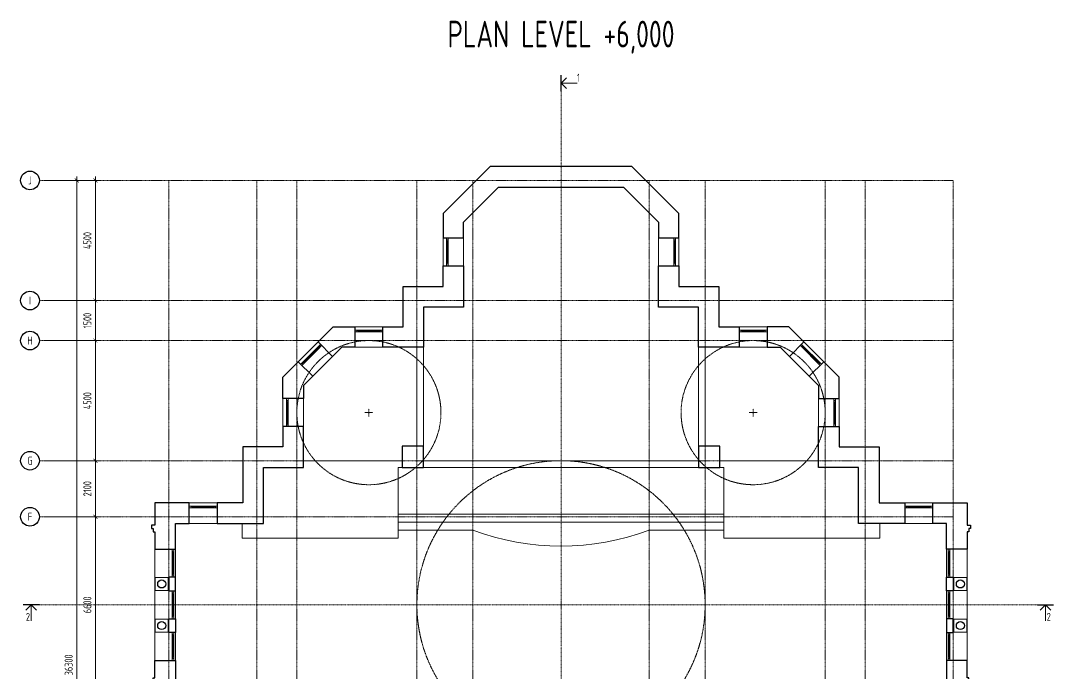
# Model space of a CAD drawing. Header units: millimetres. Extents: x -4890 to 184123, y 36 to 148549.
# Drawn here: x 134460 to 173160, y 27169 to 51623 of the extents above; entities that cross this region are included whole.
import ezdxf

# ---------------------------------------------------------------- set-up
doc = ezdxf.new("R2010")
doc.units = ezdxf.units.MM
doc.linetypes.add('CENTERX2', pattern=[101.6, 63.5, -12.7, 12.7, -12.7])
doc.linetypes.add('DASHDOTX2', pattern=[50.8, 25.4, -12.7, 0, -12.7])
for name, color, linetype, lineweight in [('axis', 40, 'CENTERX2', 5), ('Dimension', 4, 'Continuous', 5), ('Marker', 30, 'Continuous', 5), ('Stair', 4, 'Continuous', 5), ('Text', 169, 'Continuous', 5), ('Wall_General', 5, 'Continuous', 30), ('Wall_Satelit', 253, 'Continuous', 5), ('Windows', 250, 'Continuous', 5)]:
    doc.layers.add(name, color=color, linetype=linetype, lineweight=lineweight)
doc.styles.add('OK300', font='isocpeur.ttf', dxfattribs={"width": 0.7, "height": 300})
doc.dimstyles.new('OK100', dxfattribs={"dimtxt": 300, "dimasz": 150, "dimexe": 150, "dimexo": 150, "dimgap": 150, "dimtad": 1, "dimdec": 0, "dimzin": 0, "dimdsep": 46, "dimtxsty": 'OK300', "dimblk": 'ARCHTICK', "dimcen": 150, "dimdle": 150, "dimclrd": 256, "dimclre": 256, "dimclrt": 256, "dimadec": 0, "dimazin": 0, "dimtfac": 1, "dimtdec": 0, "dimtofl": 0, "dimtmove": 0, "dimatfit": 3, "dimldrblk": 'DOT', "dimfxl": 1, "dimtolj": 1, "dimtzin": 0, "dimlwd": -1, "dimlwe": -1, "dimarcsym": 0})

# ---------------------------------------------------------------- blocks, each defined once
blk = doc.blocks.new('_ArchTick')
at = {"color": 0, "linetype": 'ByBlock', "const_width": 0.15}
blk.add_lwpolyline([(-0.5, -0.5), (0.5, 0.5)], dxfattribs=at)
blk = doc.blocks.new('*D119')
at = {"layer": 'Defpoints', "color": 0, "transparency": 16777216}
for p in [(135160, 45636), (135160, 9336), (136560, 9336)]:
    blk.add_point(p, dxfattribs=at)
at = {"layer": 'Dimension', "transparency": 16777216}
for p, q in [((136560, 45786), (136560, 9186)), ((135310, 45636), (136710, 45636)), ((135310, 9336), (136710, 9336))]:
    blk.add_line(p, q, dxfattribs=at)
at = {"layer": 'Dimension', "transparency": 16777216, "xscale": 150, "yscale": 150, "zscale": 150}
for p, rotation in [((136560, 45636), 90), ((136560, 9336), 270)]:
    blk.add_blockref('_ArchTick', p, dxfattribs=dict(at, rotation=rotation))
at = {"layer": 'Dimension', "transparency": 16777216, "insert": (136260, 27486), "char_height": 300, "attachment_point": 5, "rotation": 90, "style": 'OK300'}
blk.add_mtext('\\A1;36300', dxfattribs=at)
blk = doc.blocks.new('_Dot')
at = {"layer": 'Dimension', "color": 0, "lineweight": -2}
blk.add_line((-0.5, 0), (-1, 0), dxfattribs=at)
at = {"layer": 'Dimension', "color": 0, "const_width": 0.5}
blk.add_lwpolyline([(-0.25, 0, 1), (0.25, 0, 1)], format="xyb", close=True, dxfattribs=at)
blk = doc.blocks.new('*D120')
at = {"layer": 'Defpoints', "color": 0, "transparency": 16777216}
for p in [(135160, 45636), (135160, 41136), (137260, 41136)]:
    blk.add_point(p, dxfattribs=at)
at = {"layer": 'Dimension', "transparency": 16777216}
for p, q in [((137260, 45786), (137260, 40986)), ((135310, 45636), (137410, 45636)), ((135310, 41136), (137410, 41136))]:
    blk.add_line(p, q, dxfattribs=at)
at = {"layer": 'Dimension', "transparency": 16777216, "xscale": 150, "yscale": 150, "zscale": 150}
for p, rotation in [((137260, 45636), 90), ((137260, 41136), 270)]:
    blk.add_blockref('_ArchTick', p, dxfattribs=dict(at, rotation=rotation))
at = {"layer": 'Dimension', "transparency": 16777216, "insert": (136960, 43386), "char_height": 300, "attachment_point": 5, "rotation": 90, "style": 'OK300'}
blk.add_mtext('\\A1;4500', dxfattribs=at)
blk = doc.blocks.new('*D121')
at = {"layer": 'Defpoints', "color": 0, "transparency": 16777216}
for p in [(135160, 39636), (135160, 35136), (137260, 35136)]:
    blk.add_point(p, dxfattribs=at)
at = {"layer": 'Dimension', "transparency": 16777216}
for p, q in [((135310, 39636), (137410, 39636)), ((137260, 39786), (137260, 34986)), ((135310, 35136), (137410, 35136))]:
    blk.add_line(p, q, dxfattribs=at)
at = {"layer": 'Dimension', "transparency": 16777216, "xscale": 150, "yscale": 150, "zscale": 150}
for p, rotation in [((137260, 39636), 90), ((137260, 35136), 270)]:
    blk.add_blockref('_ArchTick', p, dxfattribs=dict(at, rotation=rotation))
at = {"layer": 'Dimension', "transparency": 16777216, "insert": (136960, 37386), "char_height": 300, "attachment_point": 5, "rotation": 90, "style": 'OK300'}
blk.add_mtext('\\A1;4500', dxfattribs=at)
blk = doc.blocks.new('*D122')
at = {"layer": 'Defpoints', "color": 0, "transparency": 16777216}
for p in [(135160, 35136), (135160, 33036), (137260, 33036)]:
    blk.add_point(p, dxfattribs=at)
at = {"layer": 'Dimension', "transparency": 16777216}
for p, q in [((137260, 35286), (137260, 32886)), ((135310, 35136), (137410, 35136)), ((135310, 33036), (137410, 33036))]:
    blk.add_line(p, q, dxfattribs=at)
at = {"layer": 'Dimension', "transparency": 16777216, "xscale": 150, "yscale": 150, "zscale": 150}
for p, rotation in [((137260, 35136), 90), ((137260, 33036), 270)]:
    blk.add_blockref('_ArchTick', p, dxfattribs=dict(at, rotation=rotation))
at = {"layer": 'Dimension', "transparency": 16777216, "insert": (136960, 34086), "char_height": 300, "attachment_point": 5, "rotation": 90, "style": 'OK300'}
blk.add_mtext('\\A1;2100', dxfattribs=at)
blk = doc.blocks.new('*D123')
at = {"layer": 'Defpoints', "color": 0, "transparency": 16777216}
for p in [(135160, 33036), (135160, 26436), (137260, 26436)]:
    blk.add_point(p, dxfattribs=at)
at = {"layer": 'Dimension', "transparency": 16777216}
for p, q in [((135310, 33036), (137410, 33036)), ((137260, 33186), (137260, 26286)), ((135310, 26436), (137410, 26436))]:
    blk.add_line(p, q, dxfattribs=at)
at = {"layer": 'Dimension', "transparency": 16777216, "xscale": 150, "yscale": 150, "zscale": 150}
for p, rotation in [((137260, 33036), 90), ((137260, 26436), 270)]:
    blk.add_blockref('_ArchTick', p, dxfattribs=dict(at, rotation=rotation))
at = {"layer": 'Dimension', "transparency": 16777216, "insert": (136960, 29736), "char_height": 300, "attachment_point": 5, "rotation": 90, "style": 'OK300'}
blk.add_mtext('\\A1;6600', dxfattribs=at)
blk = doc.blocks.new('*D136')
at = {"layer": 'Defpoints', "color": 0, "transparency": 16777216}
for p in [(135160, 41136), (135160, 39636), (137260, 39636)]:
    blk.add_point(p, dxfattribs=at)
at = {"layer": 'Dimension', "transparency": 16777216}
for p, q in [((135310, 41136), (137410, 41136)), ((137260, 41286), (137260, 39486)), ((135310, 39636), (137410, 39636))]:
    blk.add_line(p, q, dxfattribs=at)
at = {"layer": 'Dimension', "transparency": 16777216, "xscale": 150, "yscale": 150, "zscale": 150}
for p, rotation in [((137260, 41136), 90), ((137260, 39636), 270)]:
    blk.add_blockref('_ArchTick', p, dxfattribs=dict(at, rotation=rotation))
at = {"layer": 'Dimension', "transparency": 16777216, "insert": (136960, 40386), "char_height": 300, "attachment_point": 5, "rotation": 90, "style": 'OK300'}
blk.add_mtext('\\A1;1500', dxfattribs=at)

msp = doc.modelspace()

# ---------------------------------------------------------------- linework, layer by layer
at = {"layer": 'axis', "ltscale": 0.5}
for p, q in [((147359.7, 36936.3), (147659.7, 36936.3)), ((147509.7, 36786.3), (147509.7, 37086.3)), ((162059.7, 36936.3), (161759.7, 36936.3)), ((161909.7, 36786.3), (161909.7, 37086.3)), ((154709.7, 29586.3), (154709.7, 29886.3)), ((154559.7, 29736.3), (154859.7, 29736.3))]:
    msp.add_line(p, q, dxfattribs=at)
for points in [[(135159.7, 45636.3), (169409.7, 45636.3)], [(140009.7, 3786.3), (140009.7, 45636.3)], [(143309.7, 3786.3), (143309.7, 45636.3)], [(144809.7, 3786.3), (144809.7, 45636.3)], [(149309.7, 3786.3), (149309.7, 45636.3)], [(151409.7, 3786.3), (151409.7, 45636.3)], [(158009.7, 3786.3), (158009.7, 45636.3)], [(160109.7, 3786.3), (160109.7, 45636.3)], [(164609.7, 3786.3), (164609.7, 45636.3)], [(166109.7, 3786.3), (166109.7, 45636.3)], [(169409.7, 3786.3), (169409.7, 45636.3)], [(135159.7, 41136.3), (169409.7, 41136.3)], [(135159.7, 39636.3), (169409.7, 39636.3)], [(135159.7, 35136.3), (169409.7, 35136.3)], [(135159.7, 33036.3), (169409.7, 33036.3)]]:
    msp.add_lwpolyline(points, dxfattribs=at)
at = {"layer": 'axis', "color": 18, "linetype": 'Continuous', "lineweight": 30, "true_color": 0x000000}
for centre in [(134809.7, 45636.3), (134809.7, 41136.3), (134809.7, 39636.3), (134809.7, 35136.3), (134809.7, 33036.3)]:
    msp.add_circle(centre, 350, dxfattribs=at)
at = {"layer": 'axis', "ltscale": 0.5}
for centre, radius in [((147509.7, 36936.3), 2700), ((161909.7, 36936.3), 2700), ((154709.7, 29736.3), 5400)]:
    msp.add_circle(centre, radius, dxfattribs=at)
at = {"layer": 'Marker', "linetype": 'DASHDOTX2'}
for p, q in [((154709.7, 48986.3), (154709.7, 3786.3)), ((172559.7, 29736.3), (135159.7, 29736.3))]:
    msp.add_line(p, q, dxfattribs=at)
at = {"layer": 'Marker', "color": 18, "lineweight": 30, "true_color": 0x000000}
for points in [[(154709.7, 48986.3), (154709.7, 49586.3)], [(154909.7, 49086.3), (154709.7, 49286.3), (154909.7, 49486.3)], [(135159.7, 29736.3), (134559.7, 29736.3)], [(135059.7, 29536.3), (134859.7, 29736.3), (134659.7, 29536.3)], [(172559.7, 29736.3), (173159.7, 29736.3)], [(172659.7, 29536.3), (172859.7, 29736.3), (173059.7, 29536.3)]]:
    msp.add_lwpolyline(points, dxfattribs=at)
at = {"layer": 'Marker', "color": 18, "true_color": 0x000000}
for points in [[(154709.7, 49286.3), (155309.7, 49286.3)], [(134859.7, 29736.3), (134859.7, 29136.3)], [(172859.7, 29736.3), (172859.7, 29136.3)]]:
    msp.add_lwpolyline(points, dxfattribs=at)
at = {"layer": 'Stair'}
msp.add_lwpolyline([(160809.7, 32836.3), (160809.7, 33136.3), (148609.7, 33136.3), (148609.7, 32836.3)], close=True, dxfattribs=at)
msp.add_lwpolyline([(158009.7, 32536.3), (160809.7, 32536.3), (160809.7, 32836.3), (148609.7, 32836.3), (148609.7, 32536.3), (151409.7, 32536.3, 0.1818182)], format="xyb", close=True, dxfattribs=at)
at = {"layer": 'Wall_General'}
for points in [[(150289.7, 43486.3), (151059.7, 43486.3), (151059.7, 44074.9), (152371, 45386.3), (157048.3, 45386.3), (158359.7, 44074.9), (158359.7, 43486.3), (159129.7, 43486.3), (159129.7, 44393.9), (157367.2, 46156.3), (152052.1, 46156.3), (150289.7, 44393.9)], [(151059.7, 42436.3), (151059.7, 40886.3), (149559.7, 40886.3), (149559.7, 39386.3), (148034.7, 39386.3), (148034.7, 40156.3), (148789.7, 40156.3), (148789.7, 41656.3), (150289.7, 41656.3), (150289.7, 42436.3)], [(159129.7, 42436.3), (159129.7, 41656.3), (160629.7, 41656.3), (160629.7, 40156.3), (161384.7, 40156.3), (161384.7, 39386.3), (159859.7, 39386.3), (159859.7, 40886.3), (158359.7, 40886.3), (158359.7, 42436.3)], [(146148.6, 39039.8), (145604.1, 39584.3), (146176.1, 40156.3), (146984.7, 40156.3), (146984.7, 39386.3), (146495, 39386.3)], [(163270.8, 39039.8), (163815.2, 39584.3), (163243.2, 40156.3), (162434.7, 40156.3), (162434.7, 39386.3), (162924.3, 39386.3)], [(145059.7, 37461.3), (144289.7, 37461.3), (144289.7, 38269.9), (144861.7, 38841.8), (145406.1, 38297.4), (145059.7, 37950.9)], [(164359.7, 37461.3), (165129.7, 37461.3), (165129.7, 38269.9), (164557.7, 38841.8), (164013.2, 38297.4), (164359.7, 37950.9)], [(141829.7, 32786.3), (143559.7, 32786.3), (143559.7, 34886.3), (145059.7, 34886.3), (145059.7, 36411.3), (144289.7, 36411.3), (144289.7, 35656.3), (142789.7, 35656.3), (142789.7, 33556.3), (141829.7, 33556.3)], [(167589.7, 32786.3), (165859.7, 32786.3), (165859.7, 34886.3), (164359.7, 34886.3), (164359.7, 36411.3), (165129.7, 36411.3), (165129.7, 35656.3), (166629.7, 35656.3), (166629.7, 33556.3), (167589.7, 33556.3)], [(148759.7, 34886.3), (149559.7, 34886.3), (149559.7, 35686.3), (148759.7, 35686.3)], [(159859.7, 34886.3), (160659.7, 34886.3), (160659.7, 35686.3), (159859.7, 35686.3)], [(140779.7, 32786.3), (140779.7, 33556.3), (139489.7, 33556.3), (139489.7, 32721.3), (139359.7, 32721.3), (139359.7, 32601.3), (139424.7, 32601.3), (139424.7, 32471.3), (139489.7, 32471.3), (139489.7, 31821.3), (140259.7, 31821.3), (140259.7, 32786.3)], [(168639.7, 32786.3), (168639.7, 33556.3), (169929.7, 33556.3), (169929.7, 32721.3), (170059.7, 32721.3), (170059.7, 32601.3), (169994.7, 32601.3), (169994.7, 32471.3), (169929.7, 32471.3), (169929.7, 31821.3), (169159.7, 31821.3), (169159.7, 32786.3)], [(140259.7, 30261.3), (140259.7, 30771.3), (140009.7, 30771.3), (140009.7, 30261.3)], [(169159.7, 30261.3), (169159.7, 30771.3), (169409.7, 30771.3), (169409.7, 30261.3)], [(140259.7, 29211.3), (140259.7, 28701.3), (140009.7, 28701.3), (140009.7, 29211.3)], [(169159.7, 29211.3), (169159.7, 28701.3), (169409.7, 28701.3), (169409.7, 29211.3)], [(140779.7, 26686.3), (140779.7, 25916.3), (139489.7, 25916.3), (139489.7, 26751.3), (139359.7, 26751.3), (139359.7, 26871.3), (139424.7, 26871.3), (139424.7, 27001.3), (139489.7, 27001.3), (139489.7, 27651.3), (140259.7, 27651.3), (140259.7, 26686.3)], [(168639.7, 26686.3), (168639.7, 25916.3), (169929.7, 25916.3), (169929.7, 26751.3), (170059.7, 26751.3), (170059.7, 26871.3), (169994.7, 26871.3), (169994.7, 27001.3), (169929.7, 27001.3), (169929.7, 27651.3), (169159.7, 27651.3), (169159.7, 26686.3)]]:
    msp.add_lwpolyline(points, close=True, dxfattribs=at)
for centre in [(139744.7, 30516.3), (169674.7, 30516.3), (139744.7, 28956.3), (169674.7, 28956.3)]:
    msp.add_circle(centre, 150, dxfattribs=at)
at = {"layer": 'Wall_Satelit'}
for points in [[(150289.7, 43486.3), (151059.7, 43486.3), (151059.7, 42436.3), (150289.7, 42436.3)], [(158359.7, 43486.3), (159129.7, 43486.3), (159129.7, 42436.3), (158359.7, 42436.3)], [(146984.7, 40156.3), (148034.7, 40156.3), (148034.7, 39386.3), (146984.7, 39386.3)], [(162434.7, 40156.3), (161384.7, 40156.3), (161384.7, 39386.3), (162434.7, 39386.3)], [(144861.7, 38841.8), (145604.1, 39584.3), (146148.6, 39039.8), (145406.1, 38297.4)], [(164557.7, 38841.8), (163815.2, 39584.3), (163270.8, 39039.8), (164013.2, 38297.4)], [(149309.7, 35686.3), (149559.7, 35686.3), (149559.7, 39386.3), (149309.7, 39386.3)], [(159859.7, 39386.3), (160109.7, 39386.3), (160109.7, 35686.3), (159859.7, 35686.3)], [(144289.7, 36411.3), (145059.7, 36411.3), (145059.7, 37461.3), (144289.7, 37461.3)], [(165129.7, 36411.3), (164359.7, 36411.3), (164359.7, 37461.3), (165129.7, 37461.3)], [(142759.7, 32786.3), (142759.7, 32236.3), (148609.7, 32236.3), (148609.7, 34886.3), (148759.7, 34886.3), (148759.7, 35136.3), (145059.7, 35136.3), (145059.7, 34886.3), (143559.7, 34886.3), (143559.7, 32786.3)], [(149559.7, 34886.3), (159859.7, 34886.3), (159859.7, 35136.3), (149559.7, 35136.3)], [(166659.7, 32786.3), (166659.7, 32236.3), (160809.7, 32236.3), (160809.7, 34886.3), (160659.7, 34886.3), (160659.7, 35136.3), (164359.7, 35136.3), (164359.7, 34886.3), (165859.7, 34886.3), (165859.7, 32786.3)], [(140779.7, 33556.3), (141829.7, 33556.3), (141829.7, 32786.3), (140779.7, 32786.3)], [(167589.7, 32786.3), (168639.7, 32786.3), (168639.7, 33556.3), (167589.7, 33556.3)], [(139489.7, 31821.3), (140259.7, 31821.3), (140259.7, 27651.3), (139489.7, 27651.3)], [(169159.7, 31821.3), (169929.7, 31821.3), (169929.7, 27651.3), (169159.7, 27651.3)], [(139984.7, 30276.3), (139504.7, 30276.3), (139504.7, 30756.3), (139984.7, 30756.3)], [(169434.7, 30276.3), (169914.7, 30276.3), (169914.7, 30756.3), (169434.7, 30756.3)], [(139984.7, 29196.3), (139504.7, 29196.3), (139504.7, 28716.3), (139984.7, 28716.3)], [(169434.7, 29196.3), (169914.7, 29196.3), (169914.7, 28716.3), (169434.7, 28716.3)]]:
    msp.add_lwpolyline(points, close=True, dxfattribs=at)
at = {"layer": 'Windows'}
for points in [[(150479.7, 43416.3), (150479.7, 43486.3), (150419.7, 43486.3), (150419.7, 43416.3)], [(150419.7, 42506.3), (150419.7, 43416.3), (150429.7, 43416.3), (150429.7, 42506.3)], [(150479.7, 43416.3), (150479.7, 43366.3), (150429.7, 43366.3), (150429.7, 43416.3)], [(150439.7, 43366.3), (150439.7, 42556.3), (150429.7, 42556.3), (150429.7, 43366.3)], [(150469.7, 43366.3), (150469.7, 42556.3), (150479.7, 42556.3), (150479.7, 43366.3)], [(158939.7, 43416.3), (158939.7, 43486.3), (158999.7, 43486.3), (158999.7, 43416.3)], [(158939.7, 43416.3), (158939.7, 43366.3), (158989.7, 43366.3), (158989.7, 43416.3)], [(158949.7, 43366.3), (158949.7, 42556.3), (158939.7, 42556.3), (158939.7, 43366.3)], [(158979.7, 43366.3), (158979.7, 42556.3), (158989.7, 42556.3), (158989.7, 43366.3)], [(158999.7, 42506.3), (158999.7, 43416.3), (158989.7, 43416.3), (158989.7, 42506.3)], [(150479.7, 42506.3), (150479.7, 42436.3), (150419.7, 42436.3), (150419.7, 42506.3)], [(150479.7, 42556.3), (150479.7, 42506.3), (150429.7, 42506.3), (150429.7, 42556.3)], [(158939.7, 42556.3), (158939.7, 42506.3), (158989.7, 42506.3), (158989.7, 42556.3)], [(158939.7, 42506.3), (158939.7, 42436.3), (158999.7, 42436.3), (158999.7, 42506.3)], [(147054.7, 39966.3), (146984.7, 39966.3), (146984.7, 40026.3), (147054.7, 40026.3)], [(147054.7, 40026.3), (147964.7, 40026.3), (147964.7, 40016.3), (147054.7, 40016.3)], [(147104.7, 39966.3), (147054.7, 39966.3), (147054.7, 40016.3), (147104.7, 40016.3)], [(147914.7, 40006.3), (147104.7, 40006.3), (147104.7, 40016.3), (147914.7, 40016.3)], [(147914.7, 39976.3), (147104.7, 39976.3), (147104.7, 39966.3), (147914.7, 39966.3)], [(147964.7, 39966.3), (147914.7, 39966.3), (147914.7, 40016.3), (147964.7, 40016.3)], [(147964.7, 39966.3), (148034.7, 39966.3), (148034.7, 40026.3), (147964.7, 40026.3)], [(161454.7, 39966.3), (161384.7, 39966.3), (161384.7, 40026.3), (161454.7, 40026.3)], [(162364.7, 40026.3), (161454.7, 40026.3), (161454.7, 40016.3), (162364.7, 40016.3)], [(161454.7, 39966.3), (161504.7, 39966.3), (161504.7, 40016.3), (161454.7, 40016.3)], [(161504.7, 40006.3), (162314.7, 40006.3), (162314.7, 40016.3), (161504.7, 40016.3)], [(161504.7, 39976.3), (162314.7, 39976.3), (162314.7, 39966.3), (161504.7, 39966.3)], [(162314.7, 39966.3), (162364.7, 39966.3), (162364.7, 40016.3), (162314.7, 40016.3)], [(162364.7, 39966.3), (162434.7, 39966.3), (162434.7, 40026.3), (162364.7, 40026.3)], [(145689, 39400.4), (145738.5, 39449.9), (145696, 39492.4), (145646.5, 39442.9)], [(163730.4, 39400.4), (163680.9, 39449.9), (163723.3, 39492.4), (163772.8, 39442.9)], [(145003.1, 38799.4), (145646.5, 39442.9), (145653.6, 39435.8), (145010.1, 38792.3)], [(145625.3, 39393.4), (145052.6, 38820.6), (145045.5, 38827.7), (145618.3, 39400.4)], [(145646.5, 39372.2), (145073.8, 38799.4), (145080.9, 38792.3), (145653.6, 39365.1)], [(145689, 39400.4), (145653.6, 39365.1), (145618.3, 39400.4), (145653.6, 39435.8)], [(163730.4, 39400.4), (163765.7, 39365.1), (163801.1, 39400.4), (163765.7, 39435.8)], [(164416.3, 38799.4), (163772.8, 39442.9), (163765.7, 39435.8), (164409.2, 38792.3)], [(163772.8, 39372.2), (164345.6, 38799.4), (164338.5, 38792.3), (163765.7, 39365.1)], [(163794, 39393.4), (164366.8, 38820.6), (164373.8, 38827.7), (163801.1, 39400.4)], [(145045.5, 38757), (144996, 38707.5), (144953.6, 38749.9), (145003.1, 38799.4)], [(145080.9, 38792.3), (145045.5, 38757), (145010.1, 38792.3), (145045.5, 38827.7)], [(164338.5, 38792.3), (164373.8, 38757), (164409.2, 38792.3), (164373.8, 38827.7)], [(164373.8, 38757), (164423.3, 38707.5), (164465.8, 38749.9), (164416.3, 38799.4)], [(144479.7, 37391.3), (144479.7, 37461.3), (144419.7, 37461.3), (144419.7, 37391.3)], [(144419.7, 36481.3), (144419.7, 37391.3), (144429.7, 37391.3), (144429.7, 36481.3)], [(144479.7, 37391.3), (144479.7, 37341.3), (144429.7, 37341.3), (144429.7, 37391.3)], [(144439.7, 37341.3), (144439.7, 36531.3), (144429.7, 36531.3), (144429.7, 37341.3)], [(144469.7, 37341.3), (144469.7, 36531.3), (144479.7, 36531.3), (144479.7, 37341.3)], [(164939.7, 37391.3), (164939.7, 37461.3), (164999.7, 37461.3), (164999.7, 37391.3)], [(164939.7, 37391.3), (164939.7, 37341.3), (164989.7, 37341.3), (164989.7, 37391.3)], [(164949.7, 37341.3), (164949.7, 36531.3), (164939.7, 36531.3), (164939.7, 37341.3)], [(164979.7, 37341.3), (164979.7, 36531.3), (164989.7, 36531.3), (164989.7, 37341.3)], [(164999.7, 36481.3), (164999.7, 37391.3), (164989.7, 37391.3), (164989.7, 36481.3)], [(144479.7, 36481.3), (144479.7, 36411.3), (144419.7, 36411.3), (144419.7, 36481.3)], [(144479.7, 36531.3), (144479.7, 36481.3), (144429.7, 36481.3), (144429.7, 36531.3)], [(164939.7, 36531.3), (164939.7, 36481.3), (164989.7, 36481.3), (164989.7, 36531.3)], [(164939.7, 36481.3), (164939.7, 36411.3), (164999.7, 36411.3), (164999.7, 36481.3)], [(140849.7, 33366.3), (140779.7, 33366.3), (140779.7, 33426.3), (140849.7, 33426.3)], [(140849.7, 33426.3), (141759.7, 33426.3), (141759.7, 33416.3), (140849.7, 33416.3)], [(140899.7, 33366.3), (140849.7, 33366.3), (140849.7, 33416.3), (140899.7, 33416.3)], [(141709.7, 33406.3), (140899.7, 33406.3), (140899.7, 33416.3), (141709.7, 33416.3)], [(141709.7, 33376.3), (140899.7, 33376.3), (140899.7, 33366.3), (141709.7, 33366.3)], [(141759.7, 33366.3), (141709.7, 33366.3), (141709.7, 33416.3), (141759.7, 33416.3)], [(141759.7, 33366.3), (141829.7, 33366.3), (141829.7, 33426.3), (141759.7, 33426.3)], [(167659.7, 33366.3), (167589.7, 33366.3), (167589.7, 33426.3), (167659.7, 33426.3)], [(168569.7, 33426.3), (167659.7, 33426.3), (167659.7, 33416.3), (168569.7, 33416.3)], [(167659.7, 33366.3), (167709.7, 33366.3), (167709.7, 33416.3), (167659.7, 33416.3)], [(167709.7, 33406.3), (168519.7, 33406.3), (168519.7, 33416.3), (167709.7, 33416.3)], [(167709.7, 33376.3), (168519.7, 33376.3), (168519.7, 33366.3), (167709.7, 33366.3)], [(168519.7, 33366.3), (168569.7, 33366.3), (168569.7, 33416.3), (168519.7, 33416.3)], [(168569.7, 33366.3), (168639.7, 33366.3), (168639.7, 33426.3), (168569.7, 33426.3)], [(140199.7, 31751.3), (140199.7, 31821.3), (140139.7, 31821.3), (140139.7, 31751.3)], [(140139.7, 31751.3), (140139.7, 30841.3), (140149.7, 30841.3), (140149.7, 31751.3)], [(140199.7, 31701.3), (140199.7, 31751.3), (140149.7, 31751.3), (140149.7, 31701.3)], [(169219.7, 31751.3), (169219.7, 31821.3), (169279.7, 31821.3), (169279.7, 31751.3)], [(169219.7, 31701.3), (169219.7, 31751.3), (169269.7, 31751.3), (169269.7, 31701.3)], [(169279.7, 31751.3), (169279.7, 30841.3), (169269.7, 30841.3), (169269.7, 31751.3)], [(140159.7, 30891.3), (140159.7, 31701.3), (140149.7, 31701.3), (140149.7, 30891.3)], [(140189.7, 30891.3), (140189.7, 31701.3), (140199.7, 31701.3), (140199.7, 30891.3)], [(169229.7, 30891.3), (169229.7, 31701.3), (169219.7, 31701.3), (169219.7, 30891.3)], [(169259.7, 30891.3), (169259.7, 31701.3), (169269.7, 31701.3), (169269.7, 30891.3)], [(140199.7, 30841.3), (140199.7, 30771.3), (140139.7, 30771.3), (140139.7, 30841.3)], [(140199.7, 30841.3), (140199.7, 30891.3), (140149.7, 30891.3), (140149.7, 30841.3)], [(169219.7, 30841.3), (169219.7, 30891.3), (169269.7, 30891.3), (169269.7, 30841.3)], [(169219.7, 30841.3), (169219.7, 30771.3), (169279.7, 30771.3), (169279.7, 30841.3)], [(140199.7, 30191.3), (140199.7, 30261.3), (140139.7, 30261.3), (140139.7, 30191.3)], [(140139.7, 30191.3), (140139.7, 29281.3), (140149.7, 29281.3), (140149.7, 30191.3)], [(140199.7, 30141.3), (140199.7, 30191.3), (140149.7, 30191.3), (140149.7, 30141.3)], [(169219.7, 30191.3), (169219.7, 30261.3), (169279.7, 30261.3), (169279.7, 30191.3)], [(169219.7, 30141.3), (169219.7, 30191.3), (169269.7, 30191.3), (169269.7, 30141.3)], [(169279.7, 30191.3), (169279.7, 29281.3), (169269.7, 29281.3), (169269.7, 30191.3)], [(140159.7, 29331.3), (140159.7, 30141.3), (140149.7, 30141.3), (140149.7, 29331.3)], [(140189.7, 29331.3), (140189.7, 30141.3), (140199.7, 30141.3), (140199.7, 29331.3)], [(169229.7, 29331.3), (169229.7, 30141.3), (169219.7, 30141.3), (169219.7, 29331.3)], [(169259.7, 29331.3), (169259.7, 30141.3), (169269.7, 30141.3), (169269.7, 29331.3)], [(140199.7, 29281.3), (140199.7, 29211.3), (140139.7, 29211.3), (140139.7, 29281.3)], [(140199.7, 29281.3), (140199.7, 29331.3), (140149.7, 29331.3), (140149.7, 29281.3)], [(169219.7, 29281.3), (169219.7, 29331.3), (169269.7, 29331.3), (169269.7, 29281.3)], [(169219.7, 29281.3), (169219.7, 29211.3), (169279.7, 29211.3), (169279.7, 29281.3)], [(140199.7, 28631.3), (140199.7, 28701.3), (140139.7, 28701.3), (140139.7, 28631.3)], [(169219.7, 28631.3), (169219.7, 28701.3), (169279.7, 28701.3), (169279.7, 28631.3)], [(140139.7, 27721.3), (140139.7, 28631.3), (140149.7, 28631.3), (140149.7, 27721.3)], [(140199.7, 28631.3), (140199.7, 28581.3), (140149.7, 28581.3), (140149.7, 28631.3)], [(140159.7, 28581.3), (140159.7, 27771.3), (140149.7, 27771.3), (140149.7, 28581.3)], [(140189.7, 28581.3), (140189.7, 27771.3), (140199.7, 27771.3), (140199.7, 28581.3)], [(169219.7, 28631.3), (169219.7, 28581.3), (169269.7, 28581.3), (169269.7, 28631.3)], [(169229.7, 28581.3), (169229.7, 27771.3), (169219.7, 27771.3), (169219.7, 28581.3)], [(169259.7, 28581.3), (169259.7, 27771.3), (169269.7, 27771.3), (169269.7, 28581.3)], [(169279.7, 27721.3), (169279.7, 28631.3), (169269.7, 28631.3), (169269.7, 27721.3)], [(140199.7, 27721.3), (140199.7, 27651.3), (140139.7, 27651.3), (140139.7, 27721.3)], [(140199.7, 27771.3), (140199.7, 27721.3), (140149.7, 27721.3), (140149.7, 27771.3)], [(169219.7, 27771.3), (169219.7, 27721.3), (169269.7, 27721.3), (169269.7, 27771.3)], [(169219.7, 27721.3), (169219.7, 27651.3), (169279.7, 27651.3), (169279.7, 27721.3)]]:
    msp.add_lwpolyline(points, close=True, dxfattribs=at)

# ---------------------------------------------------------------- texts
at = {"layer": 'axis', "color": 18, "true_color": 0x000000, "char_height": 300, "attachment_point": 5, "style": 'OK300'}
for s, insert in [('J', (134809.7, 45636.3)), ('I', (134809.7, 41136.3)), ('H', (134809.7, 39636.3)), ('G', (134809.7, 35136.3)), ('F', (134809.7, 33036.3))]:
    msp.add_mtext(s, dxfattribs=dict(at, insert=insert))
at = {"layer": 'Marker', "color": 18, "linetype": 'Continuous', "true_color": 0x000000, "char_height": 300, "style": 'OK300'}
for s, insert, attachment_point in [('1', (155309.7, 49336.3), 7), ('2', (134809.7, 29136.3), 9), ('2', (172909.7, 29136.3), 7)]:
    msp.add_mtext(s, dxfattribs=dict(at, insert=insert, attachment_point=attachment_point))
at = {"layer": 'Text', "linetype": 'Continuous', "insert": (154709.7, 50386.3), "char_height": 1000, "attachment_point": 8, "style": 'OK300'}
msp.add_mtext('PLAN LEVEL +6,000', dxfattribs=at)

# ---------------------------------------------------------------- dimensions: what is measured, and where the dimension line sits
at = {"layer": 'Dimension'}
for base, p1, p2, picture, middle in [((136559.7, 9336.3), (135159.7, 45636.3), (135159.7, 9336.3), '*D119', (136259.7, 27486.3)), ((137259.7, 41136.3), (135159.7, 45636.3), (135159.7, 41136.3), '*D120', (136959.7, 43386.3)), ((137259.7, 39636.3), (135159.7, 41136.3), (135159.7, 39636.3), '*D136', (136959.7, 40386.3))]:
    dim = msp.add_linear_dim(base=base, p1=p1, p2=p2, angle=90, dimstyle='OK100', dxfattribs=at)
    dim.commit()
    dim.dimension.update_dxf_attribs({"geometry": picture, "text_midpoint": middle})
for base, p1, p2, picture, middle in [((137259.7, 35136.3), (135159.7, 39636.3), (135159.7, 35136.3), '*D121', (136959.7, 37386.3)), ((137259.7, 33036.3), (135159.7, 35136.3), (135159.7, 33036.3), '*D122', (136959.7, 34086.3)), ((137259.7, 26436.3), (135159.7, 33036.3), (135159.7, 26436.3), '*D123', (136959.7, 29736.3))]:
    dim = msp.add_linear_dim(base=base, p1=p1, p2=p2, angle=90, dimstyle='OK100', override={"dimtmove": 1}, dxfattribs=at)
    dim.commit()
    dim.dimension.update_dxf_attribs({"geometry": picture, "text_midpoint": middle})

doc.saveas('drawing.dxf')
